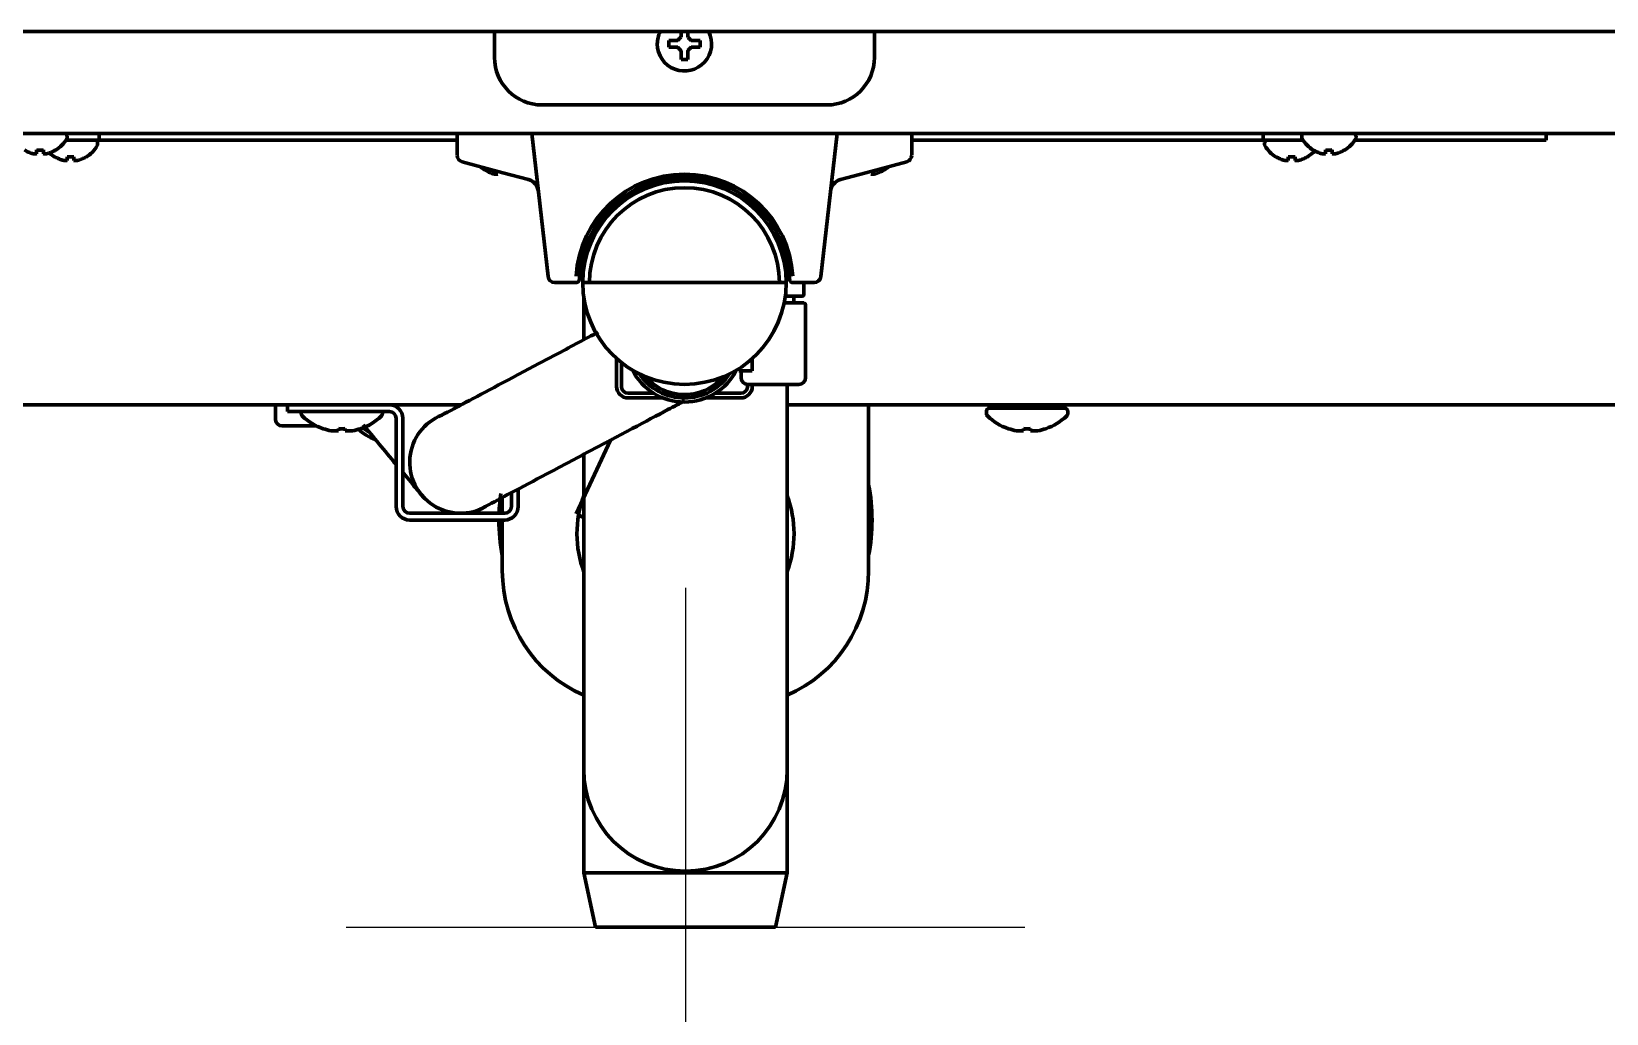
# Model space of a CAD drawing. Header units: inches. Extents: x -2898 to 7248, y 606 to 5598.
# Drawn here: x 2988.8 to 3221, y 2282.1 to 2426.9 of the extents above; entities that cross this region are included whole.
import ezdxf

# ---------------------------------------------------------------- set-up
doc = ezdxf.new("R2010")
doc.units = ezdxf.units.IN

# ---------------------------------------------------------------- blocks, each defined once
blk = doc.blocks.new('A$C0B5A562A')
at = {"color": 6}
for p, q in [((0, 50), (0, -50)), ((-50, 0), (50, 0))]:
    blk.add_line(p, q, dxfattribs=at)

msp = doc.modelspace()

# ---------------------------------------------------------------- linework, layer by layer
at = {"linetype": 'Continuous', "lineweight": 70}
for p, q in [((3359.85, 2426.84), (2812.25, 2426.84)), ((3057.05, 2426.84), (3057.05, 2423.04)), ((3113.05, 2423.04), (3113.05, 2426.84)), ((3082.75, 2425.04), (3082.75, 2425.54)), ((3082.75, 2424.54), (3082.75, 2425.04)), ((3087.35, 2425.54), (3087.35, 2425.04)), ((3087.35, 2425.04), (3087.35, 2424.54)), ((3064.05, 2416.04), (3106.05, 2416.04)), ((3452.45, 2411.84), (2717.65, 2411.84)), ((2998.75, 2410.84), (2993.87, 2410.84)), ((2994.05, 2411.24), (2994.05, 2411.44)), ((2998.55, 2410.24), (2998.55, 2410.44)), ((2998.75, 2410.84), (2998.75, 2411.84)), ((2999.75, 2410.84), (2998.75, 2410.84)), ((3041.72, 2410.84), (2999.75, 2410.84)), ((3043.13, 2410.84), (3041.72, 2410.84)), ((3043.96, 2410.84), (3043.13, 2410.84)), ((3045.38, 2410.84), (3043.96, 2410.84)), ((3051.55, 2410.84), (3045.38, 2410.84)), ((3051.55, 2411.84), (3051.55, 2408.61)), ((3064.95, 2390.73), (3062.55, 2411.84)), ((3107.55, 2411.84), (3105.15, 2390.73)), ((3118.55, 2408.61), (3118.55, 2411.84)), ((3123.72, 2410.84), (3118.55, 2410.84)), ((3125.13, 2410.84), (3123.72, 2410.84)), ((3125.96, 2410.84), (3125.13, 2410.84)), ((3127.38, 2410.84), (3125.96, 2410.84)), ((3169.35, 2410.84), (3127.38, 2410.84)), ((3170.35, 2410.84), (3169.35, 2410.84)), ((3170.35, 2410.84), (3170.35, 2411.84)), ((3176.22, 2410.84), (3170.35, 2410.84)), ((3170.55, 2410.44), (3170.55, 2410.24)), ((3176.05, 2411.44), (3176.05, 2411.24)), ((3208.05, 2410.84), (3183.87, 2410.84)), ((3184.05, 2411.24), (3184.05, 2411.44)), ((3212.05, 2410.84), (3208.05, 2410.84)), ((3212.05, 2410.84), (3212.05, 2411.84)), ((2992.25, 2408.37), (2992.25, 2408.4)), ((2992.35, 2409.4), (2992.35, 2409.37)), ((2996.85, 2408.4), (2996.85, 2408.37)), ((3052.29, 2407.64), (3058.29, 2406.04)), ((3117.81, 2407.64), (3111.81, 2406.04)), ((3172.25, 2408.37), (3172.25, 2408.4)), ((3176.85, 2408.4), (3176.85, 2408.37)), ((3177.75, 2409.37), (3177.75, 2409.4)), ((3182.35, 2409.4), (3182.35, 2409.37)), ((3055.75, 2406.37), (3055.75, 2406.4)), ((3062.05, 2405.03), (3058.29, 2406.04)), ((3111.81, 2406.04), (3108.05, 2405.03)), ((3114.35, 2406.4), (3114.35, 2406.37)), ((3062.66, 2404.75), (3062.73, 2404.7)), ((3062.68, 2404.73), (3062.74, 2404.69)), ((3067.94, 2389.84), (3065.94, 2389.84)), ((3069.05, 2389.84), (3067.94, 2389.84)), ((3100.05, 2389.84), (3070.05, 2389.84)), ((3085.05, 2389.85), (3085.04, 2389.84)), ((3085.05, 2389.84), (3085.05, 2389.85)), ((3100.04, 2390.34), (3100.59, 2390.34)), ((3102.15, 2389.84), (3101.04, 2389.84)), ((3104.15, 2389.84), (3102.15, 2389.84)), ((3102.65, 2388.09), (3102.65, 2389.84)), ((3070.2, 2387.73), (3070.2, 2381.41)), ((3099.74, 2386.84), (3102.65, 2386.84)), ((3102.4, 2387.84), (3099.91, 2387.84)), ((3101.15, 2386.84), (3101.15, 2387.84)), ((3102.9, 2375.84), (3102.9, 2386.59)), ((3075.05, 2374.54), (3075.05, 2378.66)), ((3075.75, 2374.54), (3075.75, 2378.07)), ((3095.05, 2378.66), (3095.05, 2376.84)), ((3093.05, 2376.84), (3093.05, 2377.15)), ((3095.05, 2376.84), (3093.05, 2376.84)), ((3093.4, 2376.84), (3093.4, 2375.84)), ((3076.75, 2373.54), (3080.5, 2373.54)), ((3076.75, 2372.84), (3081.89, 2372.84)), ((3081.77, 2373.54), (3083.33, 2373.54)), ((3086.77, 2373.54), (3088.32, 2373.54)), ((3088.2, 2372.84), (3093.35, 2372.84)), ((3089.59, 2373.54), (3093.35, 2373.54)), ((3094.35, 2374.54), (3094.35, 2374.84)), ((3101.9, 2374.84), (3094.4, 2374.84)), ((3095.05, 2374.54), (3095.05, 2374.84)), ((3100.2, 2345.33), (3100.2, 2374.84)), ((3052.18, 2371.84), (2756.56, 2371.84)), ((3024.75, 2371.84), (3024.75, 2369.71)), ((3026.55, 2370.84), (3026.55, 2371.84)), ((3026.55, 2370.84), (3031.55, 2370.84)), ((3028.55, 2370.84), (3028.55, 2370.55)), ((3041.55, 2370.84), (3031.55, 2370.84)), ((3040.55, 2370.55), (3040.55, 2370.84)), ((3413.54, 2371.84), (3100.19, 2371.84)), ((3112.2, 2347.34), (3112.2, 2371.84)), ((3129.55, 2370.84), (3129.55, 2370.55)), ((3130.46, 2371.84), (3129.88, 2371.34)), ((3129.88, 2371.34), (3129.98, 2371.34)), ((3130.07, 2371.34), (3129.98, 2371.34)), ((3130.07, 2371.34), (3132.36, 2371.34)), ((3132.46, 2371.34), (3132.36, 2371.34)), ((3133.07, 2371.34), (3132.46, 2371.34)), ((3133.26, 2371.34), (3133.07, 2371.34)), ((3133.26, 2371.34), (3137.84, 2371.34)), ((3138.03, 2371.34), (3137.84, 2371.34)), ((3138.64, 2371.34), (3138.03, 2371.34)), ((3138.73, 2371.34), (3138.64, 2371.34)), ((3138.73, 2371.34), (3141.02, 2371.34)), ((3141.22, 2371.34), (3140.64, 2371.84)), ((3141.12, 2371.34), (3141.02, 2371.34)), ((3141.22, 2371.34), (3141.12, 2371.34)), ((3141.55, 2370.55), (3141.55, 2370.84)), ((3025.75, 2368.71), (3030.83, 2368.71)), ((3031.8, 2368.32), (3031.8, 2368.3)), ((3034.05, 2368), (3034.05, 2368.32)), ((3035.05, 2368.32), (3035.05, 2368)), ((3037.3, 2368.32), (3037.3, 2368.3)), ((3042.55, 2369.84), (3042.55, 2356.84)), ((3043.55, 2369.84), (3043.55, 2356.84)), ((3132.8, 2368.32), (3132.8, 2368.3)), ((3135.05, 2368), (3135.05, 2368.32)), ((3136.05, 2368.32), (3136.05, 2368)), ((3138.3, 2368.32), (3138.3, 2368.3)), ((3069.07, 2355.74), (3074.14, 2366.62)), ((3070.2, 2364.53), (3070.2, 2345.33)), ((3059.55, 2356.84), (3059.55, 2358.88)), ((3060.55, 2356.84), (3060.55, 2359.41)), ((3058.2, 2355.84), (3058.2, 2358.17)), ((3044.55, 2355.84), (3058.55, 2355.84)), ((3044.55, 2354.84), (3058.55, 2354.84)), ((3058.2, 2347.34), (3058.2, 2354.84)), ((3069.43, 2355.57), (3070.2, 2355.22)), ((3070.2, 2318.08), (3070.2, 2345.33)), ((3100.2, 2318.08), (3100.2, 2345.33)), ((3070.2, 2318.08), (3070.2, 2302.84)), ((3100.2, 2302.84), (3100.2, 2318.08)), ((3070.2, 2302.84), (3071.95, 2294.84)), ((3100.2, 2302.84), (3070.2, 2302.84)), ((3098.45, 2294.84), (3100.2, 2302.84)), ((3098.45, 2294.84), (3071.95, 2294.84))]:
    msp.add_line(p, q, dxfattribs=at)
msp.add_circle((3085.05, 2411.84), 0.0025, dxfattribs=at)
for centre, radius, start, end in [((3085.05, 2425.04), 4, 153.2531, 180), ((3085.05, 2425.04), 4, 180, 26.7413), ((2989.85, 2413.46), 4.8, 301.3727, 329.6988), ((2993.65, 2411.44), 0.4, 0, 90), ((2993.65, 2411.24), 0.4, 329.6988, 0), ((2994.35, 2412.46), 4.8, 301.3727, 329.6988), ((2998.15, 2410.44), 0.4, 0, 90), ((2998.15, 2410.24), 0.4, 329.6988, 0), ((3170.95, 2410.44), 0.4, 90, 180), ((3170.95, 2410.24), 0.4, 180, 210.3012), ((3174.75, 2412.46), 4.8, 210.3012, 238.6273), ((3176.45, 2411.44), 0.4, 90, 180), ((3176.45, 2411.24), 0.4, 180, 210.3012), ((3180.25, 2413.46), 4.8, 210.3012, 238.6273), ((3179.85, 2413.46), 4.8, 301.3727, 329.6988), ((3183.65, 2411.44), 0.4, 0, 90), ((3183.65, 2411.24), 0.4, 329.6988, 0), ((2994.75, 2412.46), 4.8, 226.7343, 238.6273), ((3052.55, 2408.61), 1, 180.4681, 255), ((3117.55, 2408.61), 1, 285, 359.332), ((3174.35, 2412.46), 4.8, 301.3727, 318.6379), ((3058.25, 2410.46), 4.8, 227.6779, 238.6273), ((3085.05, 2389.83), 16, 3.5203, 176.4797), ((3085.05, 2389.84), 15.5, 3.5203, 176.4797), ((3111.85, 2410.46), 4.8, 301.3727, 312.3221), ((3061.53, 2403.1), 2, 6.4831, 75), ((3085.05, 2389.84), 15, 0, 180), ((3085.05, 2389.84), 14, 0, 180), ((3108.57, 2403.1), 2, 105, 173.5169), ((3065.94, 2390.84), 1, 186.4831, 270), ((3069.05, 2390.34), 0.5, 270, 358.2092), ((3085.05, 2389.84), 15, 180, 0), ((3101.04, 2390.34), 0.5, 181.7908, 270), ((3104.15, 2390.84), 1, 270, 353.5169), ((3102.4, 2388.09), 0.25, 270, 0), ((3102.65, 2386.59), 0.25, 0, 90), ((3085.05, 2380.84), 8.6, 206.9044, 333.0956), ((3085.05, 2380.84), 8, 213.75, 326.25), ((3094.4, 2375.84), 1, 180, 270), ((3101.9, 2375.84), 1, 270, 0), ((3076.75, 2374.54), 1.7, 180, 270), ((3076.75, 2374.54), 1, 180, 270), ((3093.35, 2374.54), 1.7, 270, 0), ((3093.35, 2374.54), 1, 270, 0), ((3029.05, 2370.55), 0.5, 180, 226.2253), ((3040.05, 2370.55), 0.5, 313.7747, 0), ((3041.55, 2369.84), 2, 0, 90), ((3041.55, 2369.84), 1, 0, 90), ((3130.05, 2370.84), 0.5, 90, 180), ((3130.05, 2370.55), 0.5, 180, 226.2253), ((3141.05, 2370.84), 0.5, 0, 90), ((3141.05, 2370.55), 0.5, 313.7747, 0), ((3025.75, 2369.71), 1, 180, 270), ((3034.55, 2376.29), 8.45, 226.2253, 251.0075), ((3034.55, 2376.29), 8.44, 250.9729, 259.3378), ((3034.55, 2376.29), 7.99, 266.4122, 273.5878), ((3034.55, 2376.29), 8.44, 280.6622, 289.0271), ((3042.6, 2374.71), 8.6, 229.0387, 248.6025), ((3034.55, 2376.29), 8.45, 288.9925, 313.7747), ((3042.6, 2374.71), 8, 231.6769, 239.1188), ((3052.05, 2363.34), 7.5, 111.6281, 300.1219), ((3135.55, 2376.29), 8.45, 226.2253, 251.0075), ((3135.55, 2376.29), 8.44, 250.9729, 259.3378), ((3135.55, 2376.29), 7.99, 266.4122, 273.5878), ((3135.55, 2376.29), 8.44, 280.6622, 289.0271), ((3135.55, 2376.29), 8.45, 288.9925, 313.7747), ((3085.2, 2354.84), 27.5, 349.0537, 10.9406), ((3044.55, 2356.84), 2, 180, 270), ((3044.55, 2356.84), 1, 180, 270), ((3085.2, 2354.84), 27.5, 171.8381, 177.9187), ((3058.55, 2356.84), 1, 270, 0), ((3058.55, 2356.84), 2, 270, 0), ((3085.2, 2352.84), 16, 159.6378, 200.7474), ((3085.2, 2352.84), 16, 339.6327, 20.3622), ((3085.2, 2354.84), 27.5, 180, 190.9462), ((3078.2, 2347.34), 20, 180, 246.4214), ((3092.2, 2347.34), 20, 293.5786, 0), ((3085.2, 2318.08), 15, 180, 0)]:
    msp.add_arc(centre, radius, start, end, dxfattribs=at)
for centre, major_axis, ratio, start_param, end_param in [((3064.05, 2423.04), (-4.95, -4.95), 0.999695, 5.497939, 7.068431), ((3106.05, 2423.04), (4.95, -4.95), 0.999695, 5.497939, 7.068431), ((3085.05, 2380.84), (1.92, -7.25), 1, 5.160479, 6.283185), ((3085.05, 2380.84), (1.92, -7.25), 1, 0, 0.603697), ((3033.52, 2376.29), (0, -8.32), 0.707107, 6.192956, 6.373415), ((3035.58, 2376.29), (0, 8.32), 0.707107, 3.051363, 3.231822), ((3134.52, 2376.29), (0, -8.32), 0.707107, 6.192956, 6.373415), ((3136.58, 2376.29), (0, 8.32), 0.707107, 3.051363, 3.231822)]:
    msp.add_ellipse(centre, major_axis=major_axis, ratio=ratio, start_param=start_param, end_param=end_param, dxfattribs=at)
for points, knots in [([(3084.55, 2426.04), (3084.55, 2426.1), (3084.55, 2426.21), (3084.55, 2426.37), (3084.55, 2426.53), (3084.55, 2426.68), (3084.55, 2426.79), (3084.55, 2426.84), (3084.55, 2426.85)], [0, 0, 0, 0, 0.197015, 0.39403, 0.591046, 0.788061, 0.985076, 1, 1, 1, 1]), ([(3085.55, 2426.86), (3085.55, 2426.81), (3085.55, 2426.76), (3085.55, 2426.61), (3085.55, 2426.5), (3085.55, 2426.27), (3085.55, 2426.16), (3085.55, 2426.04)], [0, 0, 0, 0, 0.189134, 0.189134, 0.594567, 0.594567, 1, 1, 1, 1]), ([(3082.75, 2425.54), (3082.95, 2425.54), (3083.16, 2425.54), (3083.48, 2425.54), (3083.59, 2425.54), (3083.82, 2425.54), (3083.93, 2425.54), (3084.05, 2425.54)], [0, 0, 0, 0, 0.5, 0.5, 0.75, 0.75, 1, 1, 1, 1]), ([(3084.55, 2422.74), (3084.55, 2422.95), (3084.55, 2423.16), (3084.55, 2423.48), (3084.55, 2423.59), (3084.55, 2423.81), (3084.55, 2423.93), (3084.55, 2424.04)], [0, 0, 0, 0, 0.5, 0.5, 0.75, 0.75, 1, 1, 1, 1]), ([(3087.35, 2424.54), (3087.14, 2424.54), (3086.93, 2424.54), (3086.61, 2424.54), (3086.5, 2424.54), (3086.28, 2424.54), (3086.16, 2424.54), (3086.05, 2424.54)], [0, 0, 0, 0, 0.5, 0.5, 0.75, 0.75, 1, 1, 1, 1]), ([(2987.75, 2409.4), (2987.95, 2409.27), (2988.16, 2409.17), (2988.48, 2409.03), (2988.59, 2408.99), (2988.82, 2408.91), (2988.93, 2408.88), (2989.05, 2408.85)], [0, 0, 0, 0, 0.5, 0.5, 0.75, 0.75, 1, 1, 1, 1]), ([(2990.55, 2409.4), (2990.55, 2409.27), (2990.55, 2409.17), (2990.55, 2409.03), (2990.55, 2408.99), (2990.55, 2408.91), (2990.55, 2408.88), (2990.55, 2408.85)], [0, 0, 0, 0, 0.5, 0.5, 0.75, 0.75, 1, 1, 1, 1]), ([(2992.25, 2408.4), (2992.45, 2408.27), (2992.66, 2408.17), (2992.98, 2408.03), (2993.09, 2407.99), (2993.32, 2407.91), (2993.43, 2407.88), (2993.55, 2407.85)], [0, 0, 0, 0, 0.5, 0.5, 0.75, 0.75, 1, 1, 1, 1]), ([(2995.05, 2408.4), (2995.05, 2408.27), (2995.05, 2408.17), (2995.05, 2408.03), (2995.05, 2407.99), (2995.05, 2407.91), (2995.05, 2407.88), (2995.05, 2407.85)], [0, 0, 0, 0, 0.5, 0.5, 0.75, 0.75, 1, 1, 1, 1]), ([(3172.25, 2408.4), (3172.45, 2408.27), (3172.66, 2408.17), (3172.98, 2408.03), (3173.09, 2407.99), (3173.32, 2407.91), (3173.43, 2407.88), (3173.55, 2407.85)], [0, 0, 0, 0, 0.5, 0.5, 0.75, 0.75, 1, 1, 1, 1]), ([(3175.05, 2408.4), (3175.05, 2408.27), (3175.05, 2408.17), (3175.05, 2408.03), (3175.05, 2407.99), (3175.05, 2407.91), (3175.05, 2407.88), (3175.05, 2407.85)], [0, 0, 0, 0, 0.5, 0.5, 0.75, 0.75, 1, 1, 1, 1]), ([(3177.75, 2409.4), (3177.95, 2409.27), (3178.16, 2409.17), (3178.48, 2409.03), (3178.59, 2408.99), (3178.82, 2408.91), (3178.93, 2408.88), (3179.05, 2408.85)], [0, 0, 0, 0, 0.5, 0.5, 0.75, 0.75, 1, 1, 1, 1]), ([(3180.55, 2409.4), (3180.55, 2409.27), (3180.55, 2409.17), (3180.55, 2409.03), (3180.55, 2408.99), (3180.55, 2408.91), (3180.55, 2408.88), (3180.55, 2408.85)], [0, 0, 0, 0, 0.5, 0.5, 0.75, 0.75, 1, 1, 1, 1]), ([(3055.75, 2406.4), (3055.95, 2406.27), (3056.16, 2406.17), (3056.48, 2406.03), (3056.59, 2405.99), (3056.82, 2405.91), (3056.93, 2405.88), (3057.05, 2405.85)], [0, 0, 0, 0, 0.5, 0.5, 0.75, 0.75, 1, 1, 1, 1]), ([(3062.41, 2404.89), (3062.39, 2404.9), (3062.37, 2404.91), (3062.31, 2404.94), (3062.26, 2404.96), (3062.16, 2405), (3062.1, 2405.01), (3062.05, 2405.03)], [0, 0, 0, 0, 0.190611, 0.190611, 0.595306, 0.595306, 1, 1, 1, 1]), ([(3069.58, 2390.8), (3069.57, 2390.76), (3069.57, 2390.73), (3069.57, 2390.69), (3069.57, 2390.67), (3069.57, 2390.64), (3069.57, 2390.61), (3069.56, 2390.58), (3069.56, 2390.56), (3069.56, 2390.54), (3069.56, 2390.51), (3069.56, 2390.48), (3069.56, 2390.44), (3069.56, 2390.42), (3069.56, 2390.4), (3069.56, 2390.39), (3069.56, 2390.37), (3069.56, 2390.37), (3069.56, 2390.35), (3069.56, 2390.34), (3069.55, 2390.33), (3069.55, 2390.33), (3069.55, 2390.33)], [0, 0, 0, 0, 0.125713, 0.125713, 0.188569, 0.188569, 0.251425, 0.314281, 0.314281, 0.377138, 0.377138, 0.50285, 0.50285, 0.628563, 0.628563, 0.691419, 0.691419, 0.754275, 0.754275, 0.879988, 0.879988, 1, 1, 1, 1]), ([(3100.54, 2390.33), (3100.54, 2390.33), (3100.54, 2390.33), (3100.54, 2390.34), (3100.54, 2390.34), (3100.54, 2390.35), (3100.54, 2390.36), (3100.54, 2390.37), (3100.54, 2390.39), (3100.54, 2390.4), (3100.54, 2390.42), (3100.54, 2390.44), (3100.53, 2390.48), (3100.53, 2390.51), (3100.53, 2390.54), (3100.53, 2390.56), (3100.53, 2390.58), (3100.53, 2390.6), (3100.53, 2390.64), (3100.52, 2390.67), (3100.52, 2390.72), (3100.52, 2390.73), (3100.52, 2390.76), (3100.52, 2390.78), (3100.52, 2390.8)], [0, 0, 0, 0, 0.116053, 0.116053, 0.179192, 0.179192, 0.242331, 0.30547, 0.30547, 0.368609, 0.368609, 0.494887, 0.494887, 0.621166, 0.621166, 0.684305, 0.684305, 0.747444, 0.747444, 0.873722, 0.873722, 0.936861, 0.936861, 1, 1, 1, 1]), ([(3072.34, 2382.54), (3072.1, 2382.42), (3069.96, 2381.28), (3065.68, 2379.01), (3059.64, 2375.81), (3054.26, 2372.96), (3050.26, 2370.83), (3049.36, 2370.36), (3049.29, 2370.32)], [0, 0, 0, 0, 0.024621, 0.221769, 0.417997, 0.613169, 0.807046, 1, 1, 1, 1]), ([(3054.81, 2356.37), (3054.89, 2356.41), (3055.81, 2356.9), (3059.9, 2359.07), (3065.35, 2361.96), (3071.42, 2365.18), (3077.45, 2368.38), (3082.11, 2370.85), (3084.39, 2372.06), (3085.11, 2372.44)], [0, 0, 0, 0, 0.153323, 0.306339, 0.458673, 0.61031, 0.761241, 0.911359, 1, 1, 1, 1]), ([(3037.68, 2368.89), (3038.38, 2368.05), (3039.8, 2366.35), (3041.7, 2364.07), (3042.54, 2363.06)], [0, 0, 0, 0, 0.54466, 1, 1, 1, 1]), ([(3043.62, 2361.77), (3044.39, 2360.85), (3045.95, 2358.98), (3046.6, 2358.21), (3046.74, 2358.04)], [0, 0, 0, 0, 0.444427, 1, 1, 1, 1])]:
    msp.add_open_spline(points, degree=3, knots=knots, dxfattribs=at)
for points in [[(3084.05, 2424.54), (3083.99, 2424.54), (3083.88, 2424.54), (3083.72, 2424.54), (3083.56, 2424.54), (3083.41, 2424.54), (3083.26, 2424.54), (3083.1, 2424.54), (3082.93, 2424.54), (3082.81, 2424.54), (3082.75, 2424.54)], [(3084.05, 2425.54), (3084.07, 2425.57), (3084.12, 2425.61), (3084.19, 2425.69), (3084.26, 2425.76), (3084.33, 2425.83), (3084.4, 2425.9), (3084.48, 2425.97), (3084.52, 2426.02), (3084.55, 2426.04)], [(3084.55, 2424.04), (3084.52, 2424.07), (3084.47, 2424.12), (3084.4, 2424.19), (3084.32, 2424.27), (3084.25, 2424.34), (3084.18, 2424.41), (3084.12, 2424.47), (3084.07, 2424.52), (3084.05, 2424.54)], [(3085.55, 2426.04), (3085.57, 2426.02), (3085.62, 2425.97), (3085.7, 2425.89), (3085.77, 2425.82), (3085.84, 2425.75), (3085.91, 2425.68), (3085.98, 2425.61), (3086.02, 2425.57), (3086.05, 2425.54)], [(3086.05, 2424.54), (3086.02, 2424.52), (3085.98, 2424.47), (3085.9, 2424.4), (3085.83, 2424.33), (3085.76, 2424.26), (3085.69, 2424.19), (3085.62, 2424.11), (3085.57, 2424.07), (3085.55, 2424.04)], [(3085.55, 2424.04), (3085.55, 2423.99), (3085.55, 2423.88), (3085.55, 2423.72), (3085.55, 2423.56), (3085.55, 2423.41), (3085.55, 2423.25), (3085.55, 2423.1), (3085.55, 2422.93), (3085.55, 2422.81), (3085.55, 2422.74)], [(3086.05, 2425.54), (3086.1, 2425.54), (3086.21, 2425.54), (3086.37, 2425.54), (3086.53, 2425.54), (3086.69, 2425.54), (3086.84, 2425.54), (3086.99, 2425.54), (3087.16, 2425.54), (3087.28, 2425.54), (3087.35, 2425.54)], [(3085.55, 2422.74), (3085.38, 2422.74), (3085.05, 2422.74), (3084.71, 2422.74), (3084.55, 2422.74)], [(2989.05, 2408.85), (2989.07, 2408.84), (2989.12, 2408.84), (2989.19, 2408.83), (2989.26, 2408.83), (2989.33, 2408.83), (2989.4, 2408.83), (2989.48, 2408.84), (2989.52, 2408.84), (2989.55, 2408.85)], [(2989.55, 2408.85), (2989.55, 2408.86), (2989.55, 2408.89), (2989.55, 2408.94), (2989.55, 2409), (2989.55, 2409.06), (2989.55, 2409.13), (2989.55, 2409.2), (2989.55, 2409.29), (2989.55, 2409.36), (2989.55, 2409.4)], [(2989.55, 2409.4), (2989.71, 2409.38), (2990.05, 2409.35), (2990.38, 2409.38), (2990.55, 2409.4)], [(2990.55, 2408.85), (2990.57, 2408.84), (2990.62, 2408.84), (2990.7, 2408.83), (2990.77, 2408.83), (2990.84, 2408.83), (2990.91, 2408.83), (2990.98, 2408.84), (2991.02, 2408.84), (2991.05, 2408.85)], [(2991.05, 2408.85), (2991.1, 2408.86), (2991.21, 2408.89), (2991.37, 2408.94), (2991.53, 2409), (2991.69, 2409.06), (2991.84, 2409.13), (2991.99, 2409.2), (2992.16, 2409.29), (2992.28, 2409.36), (2992.35, 2409.4)], [(2993.55, 2407.85), (2993.57, 2407.84), (2993.62, 2407.84), (2993.69, 2407.83), (2993.76, 2407.83), (2993.83, 2407.83), (2993.9, 2407.83), (2993.98, 2407.84), (2994.02, 2407.84), (2994.05, 2407.85)], [(2994.05, 2407.85), (2994.05, 2407.86), (2994.05, 2407.89), (2994.05, 2407.94), (2994.05, 2408), (2994.05, 2408.06), (2994.05, 2408.13), (2994.05, 2408.2), (2994.05, 2408.29), (2994.05, 2408.36), (2994.05, 2408.4)], [(2994.05, 2408.4), (2994.21, 2408.38), (2994.55, 2408.35), (2994.88, 2408.38), (2995.05, 2408.4)], [(2995.05, 2407.85), (2995.07, 2407.84), (2995.12, 2407.84), (2995.2, 2407.83), (2995.27, 2407.83), (2995.34, 2407.83), (2995.41, 2407.83), (2995.48, 2407.84), (2995.52, 2407.84), (2995.55, 2407.85)], [(2995.55, 2407.85), (2995.6, 2407.86), (2995.71, 2407.89), (2995.87, 2407.94), (2996.03, 2408), (2996.19, 2408.06), (2996.34, 2408.13), (2996.49, 2408.2), (2996.66, 2408.29), (2996.78, 2408.36), (2996.85, 2408.4)], [(3173.55, 2407.85), (3173.57, 2407.84), (3173.62, 2407.84), (3173.69, 2407.83), (3173.76, 2407.83), (3173.83, 2407.83), (3173.9, 2407.83), (3173.98, 2407.84), (3174.02, 2407.84), (3174.05, 2407.85)], [(3174.05, 2407.85), (3174.05, 2407.86), (3174.05, 2407.89), (3174.05, 2407.94), (3174.05, 2408), (3174.05, 2408.06), (3174.05, 2408.13), (3174.05, 2408.2), (3174.05, 2408.29), (3174.05, 2408.36), (3174.05, 2408.4)], [(3174.05, 2408.4), (3174.21, 2408.38), (3174.55, 2408.35), (3174.88, 2408.38), (3175.05, 2408.4)], [(3175.05, 2407.85), (3175.07, 2407.84), (3175.12, 2407.84), (3175.2, 2407.83), (3175.27, 2407.83), (3175.34, 2407.83), (3175.41, 2407.83), (3175.48, 2407.84), (3175.52, 2407.84), (3175.55, 2407.85)], [(3175.55, 2407.85), (3175.6, 2407.86), (3175.71, 2407.89), (3175.87, 2407.94), (3176.03, 2408), (3176.19, 2408.06), (3176.34, 2408.13), (3176.49, 2408.2), (3176.66, 2408.29), (3176.78, 2408.36), (3176.85, 2408.4)], [(3179.05, 2408.85), (3179.07, 2408.84), (3179.12, 2408.84), (3179.19, 2408.83), (3179.26, 2408.83), (3179.33, 2408.83), (3179.4, 2408.83), (3179.48, 2408.84), (3179.52, 2408.84), (3179.55, 2408.85)], [(3179.55, 2408.85), (3179.55, 2408.86), (3179.55, 2408.89), (3179.55, 2408.94), (3179.55, 2409), (3179.55, 2409.06), (3179.55, 2409.13), (3179.55, 2409.2), (3179.55, 2409.29), (3179.55, 2409.36), (3179.55, 2409.4)], [(3179.55, 2409.4), (3179.71, 2409.38), (3180.05, 2409.35), (3180.38, 2409.38), (3180.55, 2409.4)], [(3180.55, 2408.85), (3180.57, 2408.84), (3180.62, 2408.84), (3180.7, 2408.83), (3180.77, 2408.83), (3180.84, 2408.83), (3180.91, 2408.83), (3180.98, 2408.84), (3181.02, 2408.84), (3181.05, 2408.85)], [(3181.05, 2408.85), (3181.1, 2408.86), (3181.21, 2408.89), (3181.37, 2408.94), (3181.53, 2409), (3181.69, 2409.06), (3181.84, 2409.13), (3181.99, 2409.2), (3182.16, 2409.29), (3182.28, 2409.36), (3182.35, 2409.4)], [(3057.05, 2405.85), (3057.07, 2405.84), (3057.12, 2405.84), (3057.19, 2405.83), (3057.26, 2405.83), (3057.33, 2405.83), (3057.4, 2405.83), (3057.48, 2405.84), (3057.52, 2405.84), (3057.55, 2405.85)], [(3112.55, 2405.85), (3112.57, 2405.84), (3112.62, 2405.84), (3112.7, 2405.83), (3112.77, 2405.83), (3112.84, 2405.83), (3112.91, 2405.83), (3112.98, 2405.84), (3113.02, 2405.84), (3113.05, 2405.85)], [(3113.05, 2405.85), (3113.1, 2405.86), (3113.21, 2405.89), (3113.37, 2405.94), (3113.53, 2406), (3113.69, 2406.06), (3113.84, 2406.13), (3113.99, 2406.2), (3114.16, 2406.29), (3114.28, 2406.36), (3114.35, 2406.4)], [(3087.49, 2373.7), (3087.67, 2373.8), (3087.77, 2373.85), (3087.81, 2373.87)]]:
    msp.add_open_spline(points, degree=3, dxfattribs=at)

# ---------------------------------------------------------------- block references
msp.add_blockref('A$C0B5A562A', (3085.2, 2294.84))

doc.saveas('drawing.dxf')
